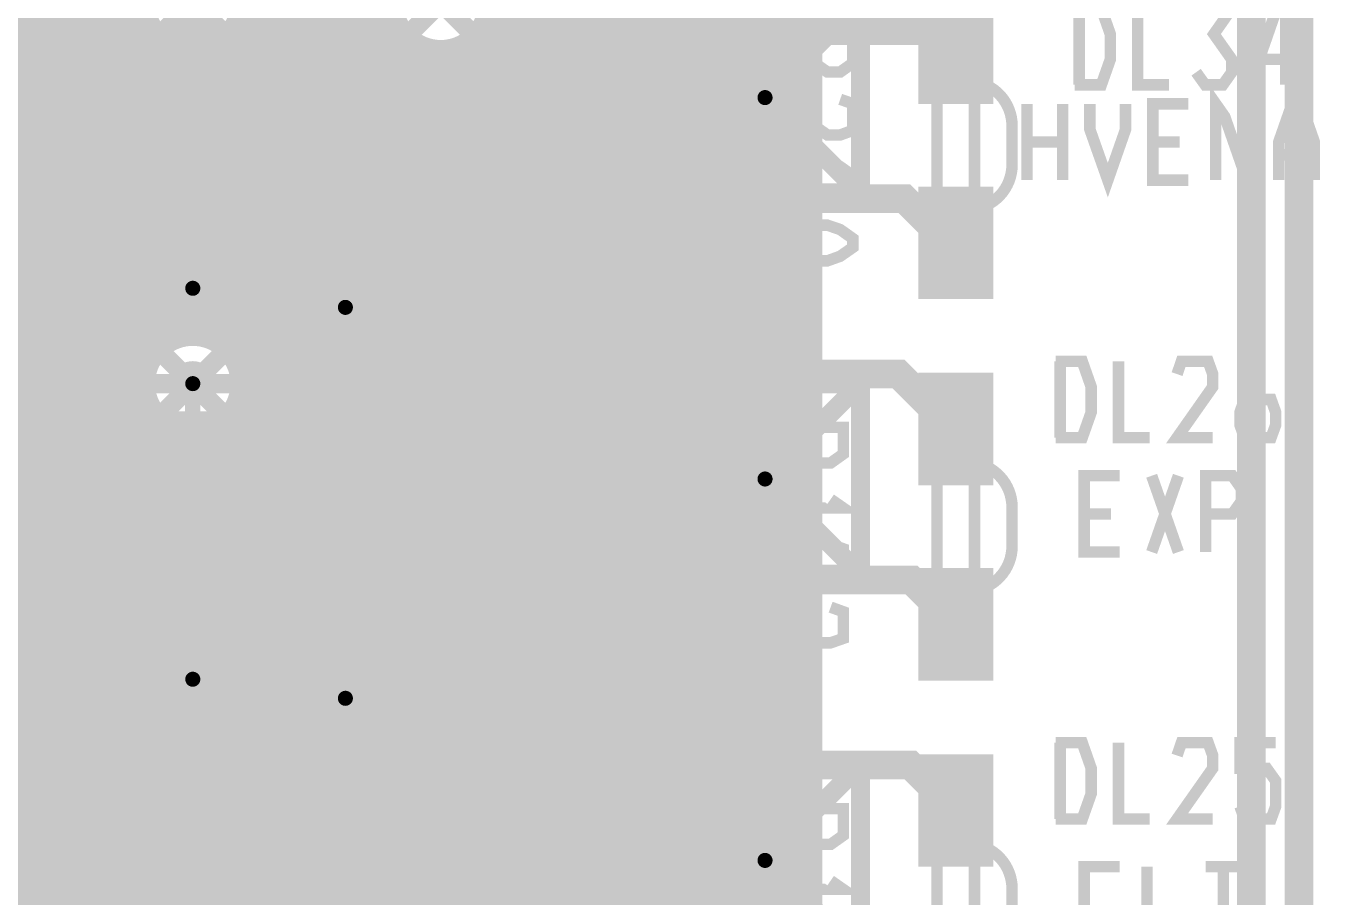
# Model space of a CAD drawing. Extents: x -11 to 221, y -93 to 178.
# Drawn here: x 165.42 to 182.65, y 57.93 to 69.54 of the extents above; entities that cross this region are included whole.
import ezdxf

# ---------------------------------------------------------------- set-up
doc = ezdxf.new("R2010")
doc.units = 0
doc.header["$MEASUREMENT"] = 0
doc.layers.get('0').update_dxf_attribs({"linetype": 'CONTINUOUS'})
for name, color, linetype in [('26-349-0_BOT', 7, 'CONTINUOUS'), ('26-349-0_DRD', 7, 'CONTINUOUS'), ('26-349-0_DRL', 2, 'CONTINUOUS'), ('26-349-0_IN1', 3, 'CONTINUOUS'), ('26-349-0_IN2', 5, 'CONTINUOUS'), ('26-349-0_SMT', 14, 'CONTINUOUS'), ('26-349-0_SPT', 9, 'CONTINUOUS'), ('26-349-0_SST', 12, 'CONTINUOUS'), ('26-349-0_TOP', 11, 'CONTINUOUS'), ('THRUHOLE_TAP', 15, 'CONTINUOUS')]:
    doc.layers.add(name, color=color, linetype=linetype)

# ---------------------------------------------------------------- blocks, each defined once
blk = doc.blocks.new('ROUND_78')
at = {"const_width": 0.29972}
blk.add_lwpolyline([(-0.14986, 0, 1), (0.14986, 0, 1)], format="xyb", close=True, dxfattribs=at)
blk = doc.blocks.new('ROUND_102')
at = {"const_width": 0.10033}
blk.add_lwpolyline([(-0.050164, 0, 1), (0.050164, 0, 1)], format="xyb", close=True, dxfattribs=at)
blk = doc.blocks.new('ROUND_82')
at = {"const_width": 0.29972}
blk.add_lwpolyline([(-0.14986, 0, 1), (0.14986, 0, 1)], format="xyb", close=True, dxfattribs=at)
blk = doc.blocks.new('RECTANGLE_3')
blk.add_solid([(0.4826, 0.4064), (0.4826, -0.4064), (-0.4826, 0.4064), (-0.4826, -0.4064)])
blk = doc.blocks.new('RECTANGLE_13')
blk.add_solid([(0.9017, 0.508), (0.9017, -0.508), (-0.9017, 0.508), (-0.9017, -0.508)])
blk = doc.blocks.new('RECTANGLE_22')
blk.add_solid([(0.50038, 0.7493), (0.50038, -0.7493), (-0.50038, 0.7493), (-0.50038, -0.7493)])
blk = doc.blocks.new('RECTANGLE_40')
blk.add_solid([(0.635, 0.508), (0.635, -0.508), (-0.635, 0.508), (-0.635, -0.508)])
blk = doc.blocks.new('ROUND_88')
at = {"const_width": 0.10033}
blk.add_lwpolyline([(-0.050164, 0, 1), (0.050164, 0, 1)], format="xyb", close=True, dxfattribs=at)

msp = doc.modelspace()

# ---------------------------------------------------------------- linework, layer by layer
at = {"layer": '26-349-0_BOT', "const_width": 0.2032}
for points in [[(170.942, 69.85), (169.164, 68.072), (160.909, 68.072)], [(167.64, 64.77), (166.497, 63.627), (159.512, 63.627)]]:
    msp.add_lwpolyline(points, dxfattribs=at)
at = {"layer": '26-349-0_DRD', "const_width": 0.254}
for points in [[(166.37, 71.12), (166.37, 68.58)], [(168.91, 71.12), (166.37, 68.58)], [(168.91, 68.58), (166.37, 71.12)], [(168.91, 68.58), (168.91, 71.12)], [(169.672, 71.12), (169.672, 68.58)], [(172.212, 71.12), (169.672, 68.58)], [(172.212, 68.58), (169.672, 71.12)], [(172.212, 68.58), (172.212, 71.12)], [(173.99, 69.85), (173.99, 67.31)], [(176.53, 69.85), (173.99, 67.31)], [(176.53, 67.31), (173.99, 69.85)], [(173.99, 69.85), (173.99, 67.31)], [(176.53, 69.85), (173.99, 67.31)], [(176.53, 67.31), (173.99, 69.85)], [(176.53, 67.31), (176.53, 69.85)], [(176.53, 67.31), (176.53, 69.85)], [(166.37, 68.58), (168.91, 68.58)], [(169.672, 68.58), (172.212, 68.58)], [(166.37, 67.31), (166.37, 64.77)], [(168.91, 67.31), (166.37, 67.31)], [(168.91, 67.31), (166.37, 64.77)], [(168.91, 64.77), (166.37, 67.31)], [(166.37, 67.31), (166.37, 64.77)], [(168.91, 67.31), (166.37, 67.31)], [(168.91, 67.31), (166.37, 64.77)], [(168.91, 64.77), (166.37, 67.31)], [(168.91, 64.77), (168.91, 67.31)], [(168.91, 64.77), (168.91, 67.31)], [(173.99, 67.31), (176.53, 67.31)], [(173.99, 67.31), (176.53, 67.31)], [(168.402, 67.056), (168.402, 64.516)], [(170.942, 67.056), (168.402, 67.056)], [(170.942, 67.056), (168.402, 64.516)], [(170.942, 64.516), (168.402, 67.056)], [(168.402, 67.056), (168.402, 64.516)], [(170.942, 67.056), (168.402, 67.056)], [(170.942, 67.056), (168.402, 64.516)], [(170.942, 64.516), (168.402, 67.056)], [(170.942, 64.516), (170.942, 67.056)], [(170.942, 64.516), (170.942, 67.056)], [(166.37, 66.802), (163.83, 66.802)], [(166.37, 66.802), (163.83, 64.262)], [(166.37, 64.262), (163.83, 66.802)], [(166.37, 66.802), (163.83, 66.802)], [(166.37, 66.802), (163.83, 64.262)], [(166.37, 64.262), (163.83, 66.802)], [(166.37, 64.262), (166.37, 66.802)], [(166.37, 64.262), (166.37, 66.802)], [(166.37, 66.04), (166.37, 63.5)], [(168.91, 66.04), (166.37, 66.04)], [(168.91, 66.04), (166.37, 63.5)], [(168.91, 63.5), (166.37, 66.04)], [(168.91, 63.5), (168.91, 66.04)], [(166.37, 64.77), (168.91, 64.77)], [(166.37, 64.77), (168.91, 64.77)], [(173.99, 64.77), (173.99, 62.23)], [(176.53, 64.77), (173.99, 64.77)], [(176.53, 64.77), (173.99, 62.23)], [(176.53, 62.23), (173.99, 64.77)], [(173.99, 64.77), (173.99, 62.23)], [(176.53, 64.77), (173.99, 64.77)], [(176.53, 64.77), (173.99, 62.23)], [(176.53, 62.23), (173.99, 64.77)], [(176.53, 62.23), (176.53, 64.77)], [(176.53, 62.23), (176.53, 64.77)], [(168.402, 64.516), (170.942, 64.516)], [(168.402, 64.516), (170.942, 64.516)], [(163.83, 64.262), (166.37, 64.262)], [(163.83, 64.262), (166.37, 64.262)], [(166.37, 63.5), (168.91, 63.5)], [(166.37, 62.103), (166.37, 59.563)], [(168.91, 62.103), (166.37, 62.103)], [(168.91, 62.103), (166.37, 59.563)], [(168.91, 59.563), (166.37, 62.103)], [(166.37, 62.103), (166.37, 59.563)], [(168.91, 62.103), (166.37, 62.103)], [(168.91, 62.103), (166.37, 59.563)], [(168.91, 59.563), (166.37, 62.103)], [(168.91, 59.563), (168.91, 62.103)], [(168.91, 59.563), (168.91, 62.103)], [(173.99, 62.23), (176.53, 62.23)], [(173.99, 62.23), (176.53, 62.23)], [(168.402, 61.849), (168.402, 59.309)], [(170.942, 61.849), (168.402, 61.849)], [(170.942, 61.849), (168.402, 59.309)], [(170.942, 59.309), (168.402, 61.849)], [(168.402, 61.849), (168.402, 59.309)], [(170.942, 61.849), (168.402, 61.849)], [(170.942, 61.849), (168.402, 59.309)], [(170.942, 59.309), (168.402, 61.849)], [(168.402, 61.849), (168.402, 59.309)], [(170.942, 61.849), (168.402, 61.849)], [(170.942, 61.849), (168.402, 59.309)], [(170.942, 59.309), (168.402, 61.849)], [(170.942, 59.309), (170.942, 61.849)], [(170.942, 59.309), (170.942, 61.849)], [(170.942, 59.309), (170.942, 61.849)], [(173.99, 59.69), (173.99, 57.15)], [(176.53, 59.69), (173.99, 59.69)], [(176.53, 59.69), (173.99, 57.15)], [(176.53, 57.15), (173.99, 59.69)], [(173.99, 59.69), (173.99, 57.15)], [(176.53, 59.69), (173.99, 59.69)], [(176.53, 59.69), (173.99, 57.15)], [(176.53, 57.15), (173.99, 59.69)], [(176.53, 57.15), (176.53, 59.69)], [(176.53, 57.15), (176.53, 59.69)], [(166.37, 59.563), (168.91, 59.563)], [(166.37, 59.563), (168.91, 59.563)], [(168.402, 59.309), (170.942, 59.309)], [(168.402, 59.309), (170.942, 59.309)], [(168.402, 59.309), (170.942, 59.309)]]:
    msp.add_lwpolyline(points, dxfattribs=at)
at = {"layer": '26-349-0_IN1'}
for points, const_width in [([(181.61, 136.144), (182.372, 135.382), (182.372, 44.958), (181.483, 44.069), (176.911, 44.069), (174.879, 42.037), (171.45, 42.037), (169.672, 43.815), (164.19068, 43.815), (163.73094, 44.27474)], 0.381), ([(141.605, 125.984), (141.859, 126.238), (153.543, 126.238), (162.306, 135.001), (174.625, 135.001), (175.133, 134.493), (175.133, 128.905), (176.53, 127.508), (180.975, 127.508), (181.737, 126.746), (181.737, 47.625), (180.848, 46.736)], 0.381), ([(172.6946, 112.649), (172.6946, 51.562)], 0.254), ([(172.9232, 112.649), (172.9232, 51.562)], 0.254), ([(173.1518, 112.649), (173.1518, 51.562)], 0.254), ([(173.3804, 112.649), (173.3804, 51.562)], 0.254), ([(173.609, 112.649), (173.609, 51.562)], 0.254), ([(173.8376, 112.649), (173.8376, 51.562)], 0.254), ([(174.0662, 112.649), (174.0662, 51.562)], 0.254), ([(174.2948, 112.649), (174.2948, 51.562)], 0.254), ([(174.5234, 112.649), (174.5234, 51.562)], 0.254), ([(174.752, 112.649), (174.752, 51.562)], 0.254), ([(174.9806, 112.649), (174.9806, 51.562)], 0.254), ([(175.2092, 112.649), (175.2092, 51.562)], 0.254), ([(175.4378, 112.649), (175.4378, 51.562)], 0.254), ([(175.6664, 112.649), (175.6664, 51.562)], 0.254), ([(175.895, 112.649), (175.895, 51.562)], 0.254), ([(172.466, 105.029), (172.466, 51.689)], 0.254), ([(168.5798, 103.89108), (168.5798, 51.562)], 0.254), ([(168.8084, 103.88854), (168.8084, 51.562)], 0.254), ([(165.989, 72.78116), (165.989, 64.008)], 0.254), ([(166.751, 72.78116), (166.751, 51.562)], 0.254), ([(166.0652, 72.74052), (166.0652, 51.562)], 0.254), ([(166.2938, 72.67702), (166.2938, 51.562)], 0.254), ([(166.5224, 72.68972), (166.5224, 51.562)], 0.254), ([(169.037, 70.62978), (169.037, 66.14922)], 0.254), ([(169.2656, 70.3834), (169.2656, 66.39306)], 0.254), ([(170.18, 70.46722), (170.18, 66.31178)], 0.254), ([(169.4942, 70.2818), (169.4942, 66.49466)], 0.254), ([(169.7228, 70.26402), (169.7228, 66.51498)], 0.254), ([(169.9514, 70.31736), (169.9514, 66.46164)], 0.254), ([(168.3512, 69.67728), (168.3512, 66.21018)], 0.254), ([(166.94404, 69.6214), (165.989, 69.6214)], 0.254), ([(166.9796, 69.53504), (166.9796, 66.35496)], 0.254), ([(170.24604, 69.6214), (168.33342, 69.6214)], 0.254), ([(175.895, 69.6214), (172.466, 69.6214)], 0.254), ([(167.0685, 69.3928), (165.989, 69.3928)], 0.254), ([(170.3705, 69.3928), (168.2115, 69.3928)], 0.254), ([(170.4086, 69.34962), (170.4086, 51.562)], 0.254), ([(171.577, 69.3928), (171.5135, 69.3928)], 0.254), ([(171.5516, 69.44614), (171.5516, 51.562)], 0.254), ([(171.577, 69.48678), (171.577, 51.562)], 0.254), ([(175.895, 69.3928), (172.466, 69.3928)], 0.254), ([(167.386, 69.1642), (165.989, 69.1642)], 0.254), ([(167.2082, 69.25818), (167.2082, 66.62928)], 0.254), ([(170.688, 69.1642), (167.894, 69.1642)], 0.254), ([(167.894, 69.1642), (167.894, 66.7258)], 0.254), ([(168.1226, 69.29882), (168.1226, 66.58864)], 0.254), ([(170.6372, 69.18452), (170.6372, 51.562)], 0.254), ([(171.577, 69.1642), (171.196, 69.1642)], 0.254), ([(171.323, 69.22516), (171.323, 51.562)], 0.254), ([(175.895, 69.1642), (172.466, 69.1642)], 0.254), ([(167.4368, 69.14642), (167.4368, 66.74104)], 0.254), ([(167.6654, 69.11848), (167.6654, 66.77152)], 0.254), ([(170.8658, 69.12102), (170.8658, 51.562)], 0.254), ([(171.0944, 69.13372), (171.0944, 51.562)], 0.254), ([(171.577, 68.9356), (165.989, 68.9356)], 0.254), ([(175.895, 68.9356), (172.466, 68.9356)], 0.254), ([(171.577, 68.707), (165.989, 68.707)], 0.254), ([(175.895, 68.707), (172.466, 68.707)], 0.254), ([(171.577, 68.4784), (165.989, 68.4784)], 0.254), ([(175.895, 68.4784), (172.466, 68.4784)], 0.254), ([(171.577, 68.2498), (165.989, 68.2498)], 0.254), ([(175.895, 68.2498), (172.466, 68.2498)], 0.254), ([(171.577, 68.0212), (165.989, 68.0212)], 0.254), ([(175.895, 68.0212), (172.466, 68.0212)], 0.254), ([(171.577, 67.7926), (165.989, 67.7926)], 0.254), ([(175.895, 67.7926), (172.466, 67.7926)], 0.254), ([(171.577, 67.564), (165.989, 67.564)], 0.254), ([(175.895, 67.564), (172.466, 67.564)], 0.254), ([(171.577, 67.3354), (165.989, 67.3354)], 0.254), ([(175.895, 67.3354), (172.466, 67.3354)], 0.254), ([(171.577, 67.1068), (165.989, 67.1068)], 0.254), ([(175.895, 67.1068), (172.466, 67.1068)], 0.254), ([(171.577, 66.8782), (165.989, 66.8782)], 0.254), ([(175.895, 66.8782), (172.466, 66.8782)], 0.254), ([(167.23614, 66.6496), (165.989, 66.6496)], 0.254), ([(171.577, 66.6496), (168.04386, 66.6496)], 0.254), ([(175.895, 66.6496), (172.466, 66.6496)], 0.254), ([(167.01516, 66.421), (165.989, 66.421)], 0.254), ([(169.30878, 66.421), (168.26484, 66.421)], 0.254), ([(171.577, 66.421), (170.03522, 66.421)], 0.254), ([(175.895, 66.421), (172.466, 66.421)], 0.254), ([(166.92372, 66.1924), (165.989, 66.1924)], 0.254), ([(169.0624, 66.1924), (168.35628, 66.1924)], 0.254), ([(171.577, 66.1924), (170.27906, 66.1924)], 0.254), ([(175.895, 66.1924), (172.466, 66.1924)], 0.254), ([(166.91102, 65.9638), (165.989, 65.9638)], 0.254), ([(168.9608, 65.9638), (168.36644, 65.9638)], 0.254), ([(171.577, 65.9638), (170.38066, 65.9638)], 0.254), ([(175.895, 65.9638), (172.466, 65.9638)], 0.254), ([(166.97452, 65.7352), (165.989, 65.7352)], 0.254), ([(166.9796, 65.72504), (166.9796, 65.08496)], 0.254), ([(168.94302, 65.7352), (168.30548, 65.7352)], 0.254), ([(168.3512, 65.86728), (168.3512, 64.94018)], 0.254), ([(171.577, 65.7352), (170.40098, 65.7352)], 0.254), ([(175.895, 65.7352), (172.466, 65.7352)], 0.254), ([(167.13962, 65.5066), (165.989, 65.5066)], 0.254), ([(167.2082, 65.44818), (167.2082, 65.35928)], 0.254), ([(168.1226, 65.48882), (168.1226, 65.31864)], 0.254), ([(168.99636, 65.5066), (168.14038, 65.5066)], 0.254), ([(169.037, 65.42278), (169.037, 60.94222)], 0.254), ([(171.577, 65.5066), (170.34764, 65.5066)], 0.254), ([(175.895, 65.5066), (172.466, 65.5066)], 0.254), ([(167.11422, 65.278), (165.989, 65.278)], 0.254), ([(169.14622, 65.278), (168.16578, 65.278)], 0.254), ([(170.18, 65.26022), (170.18, 61.10478)], 0.254), ([(171.577, 65.278), (170.19778, 65.278)], 0.254), ([(175.895, 65.278), (172.466, 65.278)], 0.254), ([(166.96436, 65.0494), (165.989, 65.0494)], 0.254), ([(171.577, 65.0494), (168.31564, 65.0494)], 0.254), ([(169.2656, 65.1764), (169.2656, 61.18606)], 0.254), ([(169.4942, 65.0748), (169.4942, 61.28766)], 0.254), ([(169.7228, 65.05702), (169.7228, 61.30798)], 0.254), ([(169.9514, 65.11036), (169.9514, 61.25464)], 0.254), ([(175.895, 65.0494), (172.466, 65.0494)], 0.254), ([(166.91102, 64.8208), (165.989, 64.8208)], 0.254), ([(171.577, 64.8208), (168.36898, 64.8208)], 0.254), ([(175.895, 64.8208), (172.466, 64.8208)], 0.254), ([(166.9288, 64.5922), (165.989, 64.5922)], 0.254), ([(171.577, 64.5922), (168.34866, 64.5922)], 0.254), ([(168.3512, 64.59728), (168.3512, 61.00318)], 0.254), ([(175.895, 64.5922), (172.466, 64.5922)], 0.254), ([(167.0304, 64.3636), (165.989, 64.3636)], 0.254), ([(166.9796, 64.45504), (166.9796, 61.14796)], 0.254), ([(171.577, 64.3636), (168.24706, 64.3636)], 0.254), ([(175.895, 64.3636), (172.466, 64.3636)], 0.254), ([(167.2082, 64.17818), (167.2082, 61.42228)], 0.254), ([(168.1226, 64.21882), (168.1226, 61.38164)], 0.254), ([(165.989, 64.008), (160.13684, 64.008)], 0.254), ([(165.3794, 64.008), (165.3794, 51.562)], 0.254), ([(165.608, 64.008), (165.608, 51.562)], 0.254), ([(165.8366, 64.008), (165.8366, 51.562)], 0.254), ([(167.27678, 64.135), (165.989, 64.135)], 0.254), ([(167.4368, 64.06642), (167.4368, 61.53404)], 0.254), ([(167.6654, 64.03848), (167.6654, 61.56452)], 0.254), ([(167.894, 64.0842), (167.894, 61.5188)], 0.254), ([(171.577, 64.135), (168.00322, 64.135)], 0.254), ([(175.895, 64.135), (172.466, 64.135)], 0.254), ([(171.577, 63.9064), (160.18764, 63.9064)], 0.254), ([(175.895, 63.9064), (172.466, 63.9064)], 0.254), ([(171.577, 63.6778), (160.24098, 63.6778)], 0.254), ([(175.895, 63.6778), (172.466, 63.6778)], 0.254), ([(171.577, 63.4492), (160.22066, 63.4492)], 0.254), ([(175.895, 63.4492), (172.466, 63.4492)], 0.254), ([(171.577, 63.2206), (160.11906, 63.2206)], 0.254), ([(175.895, 63.2206), (172.466, 63.2206)], 0.254), ([(171.577, 62.992), (159.87522, 62.992)], 0.254), ([(175.895, 62.992), (172.466, 62.992)], 0.254), ([(171.577, 62.7634), (140.39088, 62.7634)], 0.254), ([(175.895, 62.7634), (172.466, 62.7634)], 0.254), ([(171.577, 62.5348), (140.45946, 62.5348)], 0.254), ([(175.895, 62.5348), (172.466, 62.5348)], 0.254), ([(171.577, 62.3062), (140.48994, 62.3062)], 0.254), ([(175.895, 62.3062), (172.466, 62.3062)], 0.254), ([(171.577, 62.0776), (140.48486, 62.0776)], 0.254), ([(175.895, 62.0776), (172.466, 62.0776)], 0.254), ([(171.577, 61.849), (140.44168, 61.849)], 0.254), ([(175.895, 61.849), (172.466, 61.849)], 0.254), ([(171.577, 61.6204), (140.35786, 61.6204)], 0.254), ([(175.895, 61.6204), (172.466, 61.6204)], 0.254), ([(167.16756, 61.3918), (140.2207, 61.3918)], 0.254), ([(171.577, 61.3918), (168.11244, 61.3918)], 0.254), ([(175.895, 61.3918), (172.466, 61.3918)], 0.254), ([(166.98722, 61.1632), (140.01496, 61.1632)], 0.254), ([(169.23258, 61.1632), (168.29278, 61.1632)], 0.254), ([(171.577, 61.1632), (170.11142, 61.1632)], 0.254), ([(175.895, 61.1632), (172.466, 61.1632)], 0.254), ([(166.9161, 60.9346), (139.954, 60.9346)], 0.254), ([(169.03192, 60.9346), (168.3639, 60.9346)], 0.254), ([(171.577, 60.9346), (170.31208, 60.9346)], 0.254), ([(175.895, 60.9346), (172.466, 60.9346)], 0.254), ([(166.91864, 60.706), (140.07084, 60.706)], 0.254), ([(168.3512, 60.66028), (168.3512, 55.92318)], 0.254), ([(168.95064, 60.706), (168.35882, 60.706)], 0.254), ([(171.577, 60.706), (170.39082, 60.706)], 0.254), ([(175.895, 60.706), (172.466, 60.706)], 0.254), ([(166.99992, 60.4774), (140.25626, 60.4774)], 0.254), ([(166.9796, 60.51804), (166.9796, 56.06796)], 0.254), ([(168.9481, 60.4774), (168.28008, 60.4774)], 0.254), ([(171.577, 60.4774), (170.3959, 60.4774)], 0.254), ([(175.895, 60.4774), (172.466, 60.4774)], 0.254), ([(167.20058, 60.2488), (140.37818, 60.2488)], 0.254), ([(167.2082, 60.24118), (167.2082, 56.34228)], 0.254), ([(169.01922, 60.2488), (168.07942, 60.2488)], 0.254), ([(168.1226, 60.28182), (168.1226, 56.30164)], 0.254), ([(169.037, 60.21578), (169.037, 56.11622)], 0.254), ([(171.577, 60.2488), (170.32478, 60.2488)], 0.254), ([(175.895, 60.2488), (172.466, 60.2488)], 0.254), ([(169.19956, 60.0202), (161.58718, 60.0202)], 0.254), ([(167.4368, 60.12942), (167.4368, 56.45404)], 0.254), ([(167.6654, 60.10148), (167.6654, 56.48452)], 0.254), ([(167.894, 60.1472), (167.894, 56.4388)], 0.254), ([(171.577, 60.0202), (170.14444, 60.0202)], 0.254), ([(170.18, 60.05322), (170.18, 56.27878)], 0.254), ([(175.895, 60.0202), (172.466, 60.0202)], 0.254), ([(169.2656, 59.9694), (169.2656, 56.36006)], 0.254), ([(169.4942, 59.8678), (169.4942, 56.46166)], 0.254), ([(169.7228, 59.85002), (169.7228, 56.48198)], 0.254), ([(169.9514, 59.90336), (169.9514, 56.42864)], 0.254), ([(171.577, 59.7916), (161.96564, 59.7916)], 0.254), ([(175.895, 59.7916), (172.466, 59.7916)], 0.254), ([(171.577, 59.563), (162.1028, 59.563)], 0.254), ([(175.895, 59.563), (172.466, 59.563)], 0.254), ([(171.577, 59.3344), (162.14852, 59.3344)], 0.254), ([(175.895, 59.3344), (172.466, 59.3344)], 0.254), ([(171.577, 59.1058), (162.11804, 59.1058)], 0.254), ([(175.895, 59.1058), (172.466, 59.1058)], 0.254), ([(171.577, 58.8772), (162.00628, 58.8772)], 0.254), ([(175.895, 58.8772), (172.466, 58.8772)], 0.254), ([(171.577, 58.6486), (161.73196, 58.6486)], 0.254), ([(175.895, 58.6486), (172.466, 58.6486)], 0.254), ([(171.577, 58.42), (148.17598, 58.42)], 0.254), ([(175.895, 58.42), (172.466, 58.42)], 0.254), ([(171.577, 58.1914), (148.44268, 58.1914)], 0.254), ([(175.895, 58.1914), (172.466, 58.1914)], 0.254), ([(171.577, 57.9628), (148.61794, 57.9628)], 0.254), ([(175.895, 57.9628), (172.466, 57.9628)], 0.254)]:
    msp.add_lwpolyline(points, dxfattribs=dict(at, const_width=const_width))
at = {"layer": '26-349-0_IN1', "const_width": 0.254}
for points in [[(166.90848, 69.85, 0.4142136), (167.64, 69.11848)], [(167.64, 69.11848, 0.4142136), (168.37152, 69.85)], [(170.21048, 69.85, 0.4142136), (170.942, 69.11848)], [(170.942, 69.11848, 0.2690269), (171.577, 69.48678)], [(167.64, 66.77152, 0.4142136), (166.90848, 66.04)], [(167.64, 66.77152, 0.4142136), (166.90848, 66.04)], [(168.37152, 66.04, 0.4142136), (167.64, 66.77152)], [(168.37152, 66.04, 0.4142136), (167.64, 66.77152)], [(169.672, 66.51752, 0.4142136), (168.94048, 65.786)], [(170.40352, 65.786, 0.4142136), (169.672, 66.51752)], [(166.90848, 66.04, 0.2690269), (167.27678, 65.405)], [(166.90848, 66.04, 0.2690269), (167.27678, 65.405)], [(168.00322, 65.405, 0.2690272), (168.37154, 66.04)], [(168.00322, 65.405, 0.2690272), (168.37154, 66.04)], [(168.94048, 65.786, 0.4142136), (169.672, 65.05448)], [(169.672, 65.05448, 0.4142136), (170.40352, 65.786)], [(167.27678, 65.405, 0.2690272), (166.90846, 64.77)], [(168.37152, 64.77, 0.2690269), (168.00322, 65.405)], [(166.90848, 64.77, 0.4142136), (167.64, 64.03848)], [(167.64, 64.03848, 0.4142136), (168.37152, 64.77)], [(167.64, 61.56452, 0.4142136), (166.90848, 60.833)], [(167.64, 61.56452, 0.4142136), (166.90848, 60.833)], [(168.37152, 60.833, 0.4142136), (167.64, 61.56452)], [(168.37152, 60.833, 0.4142136), (167.64, 61.56452)], [(169.672, 61.31052, 0.4142136), (168.94048, 60.579)], [(169.672, 61.31052, 0.4142136), (168.94048, 60.579)], [(170.40352, 60.579, 0.4142136), (169.672, 61.31052)], [(170.40352, 60.579, 0.4142136), (169.672, 61.31052)], [(166.90848, 60.833, 0.4142136), (167.64, 60.10148)], [(166.90848, 60.833, 0.4142136), (167.64, 60.10148)], [(167.64, 60.10148, 0.4142136), (168.37152, 60.833)], [(167.64, 60.10148, 0.4142136), (168.37152, 60.833)], [(168.94048, 60.579, 0.4142136), (169.672, 59.84748)], [(168.94048, 60.579, 0.4142136), (169.672, 59.84748)], [(169.672, 59.84748, 0.4142136), (170.40352, 60.579)], [(169.672, 59.84748, 0.4142136), (170.40352, 60.579)]]:
    msp.add_lwpolyline(points, format="xyb", dxfattribs=at)
at = {"layer": '26-349-0_IN2'}
for points, const_width in [([(181.6354, 46.2026), (181.6354, 46.6344), (182.372, 47.371), (182.372, 122.301), (181.102, 123.571), (176.403, 123.571), (173.228, 120.396), (171.196, 120.396), (170.02506, 121.56694), (170.02506, 121.99874)], 0.381), ([(168.4782, 112.141), (168.4782, 50.165)], 0.254), ([(168.7068, 112.141), (168.7068, 50.165)], 0.254), ([(168.9354, 112.141), (168.9354, 50.165)], 0.254), ([(169.164, 112.141), (169.164, 50.165)], 0.254), ([(169.3926, 112.141), (169.3926, 50.165)], 0.254), ([(169.6212, 112.141), (169.6212, 50.165)], 0.254), ([(169.8498, 112.141), (169.8498, 50.165)], 0.254), ([(170.0784, 112.141), (170.0784, 50.165)], 0.254), ([(170.307, 112.141), (170.307, 50.165)], 0.254), ([(171.6786, 112.141), (171.6786, 50.165)], 0.254), ([(171.9072, 112.141), (171.9072, 50.165)], 0.254), ([(172.1358, 112.141), (172.1358, 50.165)], 0.254), ([(173.736, 112.141), (173.736, 50.165)], 0.254), ([(173.9646, 112.141), (173.9646, 50.165)], 0.254), ([(174.117, 112.141), (174.117, 50.165)], 0.254), ([(172.3644, 111.47298), (172.3644, 50.165)], 0.254), ([(173.5074, 111.29772), (173.5074, 50.165)], 0.254), ([(172.593, 111.13008), (172.593, 50.165)], 0.254), ([(173.2788, 111.08182), (173.2788, 50.165)], 0.254), ([(172.8216, 111.02086), (172.8216, 50.165)], 0.254), ([(173.0502, 111.00816), (173.0502, 50.165)], 0.254), ([(166.878, 73.03262), (166.878, 50.165)], 0.254), ([(165.9636, 72.9234), (165.9636, 52.959)], 0.254), ([(166.1922, 72.80148), (166.1922, 50.165)], 0.254), ([(166.4208, 72.77862), (166.4208, 50.165)], 0.254), ([(166.6494, 72.84212), (166.6494, 50.165)], 0.254), ([(165.735, 71.63562), (165.735, 52.959)], 0.254), ([(165.5064, 71.44512), (165.5064, 52.959)], 0.254), ([(168.2496, 69.68998), (168.2496, 64.92748)], 0.254), ([(167.06342, 69.596), (76.77658, 69.596)], 0.254), ([(167.1066, 69.51472), (167.1066, 65.10528)], 0.254), ([(170.36542, 69.596), (168.21658, 69.596)], 0.254), ([(174.117, 69.596), (171.51858, 69.596)], 0.254), ([(167.2336, 69.3674), (81.61528, 69.3674)], 0.254), ([(168.021, 69.34708), (168.021, 65.27038)], 0.254), ([(170.5356, 69.3674), (168.04386, 69.3674)], 0.254), ([(170.5356, 69.3674), (170.5356, 50.165)], 0.254), ([(174.117, 69.3674), (171.34586, 69.3674)], 0.254), ([(171.45, 69.47662), (171.45, 50.165)], 0.254), ([(167.3352, 69.29882), (167.3352, 65.32118)], 0.254), ([(167.5638, 69.22516), (167.5638, 65.39484)], 0.254), ([(167.7924, 69.23786), (167.7924, 65.3796)], 0.254), ([(170.7642, 69.24548), (170.7642, 50.165)], 0.254), ([(170.9928, 69.22262), (170.9928, 50.165)], 0.254), ([(171.2214, 69.28612), (171.2214, 50.165)], 0.254), ([(174.117, 69.1388), (81.83118, 69.1388)], 0.254), ([(174.117, 68.9102), (81.90484, 68.9102)], 0.254), ([(174.117, 68.6816), (161.06648, 68.6816)], 0.254), ([(174.117, 68.453), (161.40938, 68.453)], 0.254), ([(174.117, 68.2244), (161.5186, 68.2244)], 0.254), ([(174.117, 67.9958), (161.53384, 67.9958)], 0.254), ([(174.117, 67.7672), (161.46018, 67.7672)], 0.254), ([(174.117, 67.5386), (161.24428, 67.5386)], 0.254), ([(174.117, 67.31), (158.61538, 67.31)], 0.254), ([(174.117, 67.0814), (158.7246, 67.0814)], 0.254), ([(174.117, 66.8528), (158.73984, 66.8528)], 0.254), ([(174.117, 66.6242), (158.66618, 66.6242)], 0.254), ([(174.117, 66.3956), (158.45028, 66.3956)], 0.254), ([(174.117, 66.167), (152.01392, 66.167)], 0.254), ([(174.117, 65.9384), (151.97074, 65.9384)], 0.254), ([(174.117, 65.7098), (151.8158, 65.7098)], 0.254), ([(174.117, 65.4812), (140.18514, 65.4812)], 0.254), ([(167.2336, 65.2526), (140.29944, 65.2526)], 0.254), ([(174.117, 65.2526), (168.04386, 65.2526)], 0.254), ([(167.06342, 65.024), (140.36802, 65.024)], 0.254), ([(174.117, 65.024), (168.21658, 65.024)], 0.254), ([(167.01008, 64.7954), (140.39088, 64.7954)], 0.254), ([(174.117, 64.7954), (168.26992, 64.7954)], 0.254), ([(167.0431, 64.5668), (140.37564, 64.5668)], 0.254), ([(174.117, 64.5668), (168.2369, 64.5668)], 0.254), ([(168.2496, 64.60998), (168.2496, 50.165)], 0.254), ([(167.18026, 64.3382), (140.31976, 64.3382)], 0.254), ([(167.1066, 64.43472), (167.1066, 50.165)], 0.254), ([(174.117, 64.3382), (168.0972, 64.3382)], 0.254), ([(167.3352, 64.21882), (167.3352, 50.165)], 0.254), ([(167.7924, 64.15786), (167.7924, 50.165)], 0.254), ([(168.021, 64.26708), (168.021, 50.165)], 0.254), ([(174.117, 64.1096), (159.91586, 64.1096)], 0.254), ([(167.5638, 64.14516), (167.5638, 50.165)], 0.254), ([(174.117, 63.881), (160.08858, 63.881)], 0.254), ([(174.117, 63.6524), (160.14192, 63.6524)], 0.254), ([(174.117, 63.4238), (160.1089, 63.4238)], 0.254), ([(174.117, 63.1952), (159.9692, 63.1952)], 0.254), ([(174.117, 62.9666), (140.1699, 62.9666)], 0.254), ([(174.117, 62.738), (140.28928, 62.738)], 0.254), ([(174.117, 62.5094), (140.3604, 62.5094)], 0.254), ([(174.117, 62.2808), (140.39088, 62.2808)], 0.254), ([(174.117, 62.0522), (140.37818, 62.0522)], 0.254), ([(174.117, 61.8236), (140.32738, 61.8236)], 0.254), ([(174.117, 61.595), (140.23086, 61.595)], 0.254), ([(174.117, 61.3664), (140.07338, 61.3664)], 0.254), ([(174.117, 61.1378), (139.81938, 61.1378)], 0.254), ([(174.117, 60.9092), (139.59332, 60.9092)], 0.254), ([(174.117, 60.6806), (139.94892, 60.6806)], 0.254), ([(174.117, 60.452), (140.15212, 60.452)], 0.254), ([(174.117, 60.2234), (140.27912, 60.2234)], 0.254), ([(174.117, 59.9948), (140.35532, 59.9948)], 0.254), ([(174.117, 59.7662), (140.38834, 59.7662)], 0.254), ([(174.117, 59.5376), (140.38326, 59.5376)], 0.254), ([(174.117, 59.309), (140.335, 59.309)], 0.254), ([(174.117, 59.0804), (140.24356, 59.0804)], 0.254), ([(174.117, 58.8518), (140.0937, 58.8518)], 0.254), ([(174.117, 58.6232), (139.85494, 58.6232)], 0.254), ([(174.117, 58.3946), (148.02358, 58.3946)], 0.254), ([(174.117, 58.166), (148.32584, 58.166)], 0.254), ([(174.117, 57.9374), (148.5138, 57.9374)], 0.254)]:
    msp.add_lwpolyline(points, dxfattribs=dict(at, const_width=const_width))
at = {"layer": '26-349-0_IN2', "const_width": 0.254}
for points in [[(167.01008, 69.85, 0.4142136), (167.64, 69.22008)], [(167.64, 69.22008, 0.4142136), (168.26992, 69.85)], [(170.31208, 69.85, 0.4142136), (170.942, 69.22008)], [(170.942, 69.22008, 0.4142136), (171.57192, 69.85)], [(167.64, 65.39992, 0.4142136), (167.01008, 64.77)], [(168.26992, 64.77, 0.4142136), (167.64, 65.39992)], [(167.01008, 64.77, 0.4142136), (167.64, 64.14008)], [(167.64, 64.14008, 0.4142136), (168.26992, 64.77)]]:
    msp.add_lwpolyline(points, format="xyb", dxfattribs=at)
at = {"layer": '26-349-0_SST'}
for points, const_width in [([(163.703, 71.247), (166.497, 71.247), (166.497, 65.913), (163.703, 65.913), (163.703, 71.247)], 0.1524), ([(168.529, 69.977), (168.529, 65.913), (173.101, 65.913), (173.101, 67.691), (172.847, 67.945), (173.101, 68.199), (173.101, 69.977), (168.529, 69.977)], 0.1524), ([(179.38242, 68.75018), (179.73802, 68.75018), (179.8574, 69.088), (179.8574, 69.42582), (179.73802, 69.76618), (179.38242, 69.76618)], 0.1524), ([(179.44338, 68.75018), (179.44338, 69.76618)], 0.1524), ([(180.63718, 68.75018), (180.22062, 68.75018), (180.22062, 69.76618)], 0.1524), ([(181.0004, 68.91782), (181.11978, 68.75018), (181.356, 68.75018), (181.47538, 68.91782), (181.47538, 69.088), (181.23662, 69.42582), (181.47538, 69.76618), (181.0004, 69.76618)], 0.1524), ([(182.31358, 69.088), (181.8386, 69.088), (182.07482, 69.76618), (182.1942, 69.76618), (182.1942, 68.75018)], 0.1524), ([(166.8145, 69.4055), (166.8145, 66.4845), (168.4528, 66.4845), (168.4528, 69.4055), (166.8145, 69.4055)], 0.1524), ([(173.1645, 69.4055), (173.1645, 66.4845), (174.8028, 66.4845), (174.8028, 69.4055), (173.1645, 69.4055)], 0.1524), ([(175.9204, 69.39534), (175.9204, 69.03974), (176.09058, 68.92036), (176.26076, 68.92036), (176.4284, 69.03974), (176.4284, 69.39534), (175.4124, 69.39534)], 0.1524), ([(175.9204, 69.09816), (175.4124, 68.92036)], 0.1524), ([(178.04892, 68.7959), (178.04892, 68.99402), (177.54854, 68.99402), (177.54854, 68.6943), (177.57902, 68.6943), (177.57902, 68.96354)], 0.1524), ([(177.57902, 68.96354), (178.02098, 68.96354), (178.02098, 68.7959), (178.04892, 68.7959), (178.04892, 67.0941), (178.02098, 67.0941), (178.02098, 66.92392), (177.57902, 66.92392), (177.57902, 67.1957), (177.54854, 67.1957), (177.54854, 66.89598), (178.04892, 66.89598), (178.04892, 67.0941)], 0.1524), ([(177.54854, 68.6943), (177.54854, 68.5927), (177.54854, 67.945), (177.54854, 67.1957)], 0.1524), ([(175.4124, 68.08216), (175.4124, 68.55714), (176.09058, 68.08216), (176.26076, 68.08216), (176.4284, 68.14312), (176.4284, 68.49872), (176.26076, 68.55714)], 0.1524), ([(181.737, 68.49618), (181.737, 67.48018), (181.61762, 67.64782), (181.3814, 68.326), (181.26202, 68.49618), (181.26202, 67.48018)], 0.1524), ([(178.74742, 67.48018), (178.74742, 68.49618)], 0.1524), ([(179.2224, 67.48018), (179.2224, 68.49618)], 0.1524), ([(180.0606, 68.49618), (180.0606, 68.15582), (179.82438, 67.48018), (179.58562, 68.15582), (179.58562, 68.49618)], 0.1524), ([(180.8988, 67.48018), (180.42382, 67.48018), (180.42382, 68.49618), (180.8988, 68.49618)], 0.1524), ([(182.5752, 67.48018), (182.5752, 67.98818), (182.3974, 68.49618), (182.27802, 68.49618), (182.10022, 67.98818), (182.10022, 67.48018)], 0.1524), ([(178.5493, 67.68592), (178.5493, 68.20408)], 0.1524), ([(179.2224, 67.98818), (178.74742, 67.98818)], 0.1524), ([(180.77942, 67.98818), (180.42382, 67.98818)], 0.1524), ([(175.4124, 67.54114), (175.58258, 67.66052), (175.75276, 67.71894), (176.09058, 67.71894), (176.26076, 67.66052), (176.4284, 67.54114), (176.4284, 67.42176), (176.26076, 67.30492), (176.09058, 67.24396), (175.75276, 67.24396), (175.58258, 67.30492), (175.4124, 67.42176), (175.4124, 67.54114)], 0.1524), ([(182.5752, 67.818), (182.10022, 67.818)], 0.1524), ([(175.4124, 66.70294), (175.58258, 66.82232), (175.75276, 66.88074), (176.09058, 66.88074), (176.26076, 66.82232), (176.4284, 66.70294), (176.4284, 66.58356), (176.26076, 66.46672), (176.09058, 66.40576), (175.75276, 66.40576), (175.58258, 66.46672), (175.4124, 66.58356), (175.4124, 66.70294)], 0.1524), ([(167.259, 66.294), (167.259, 65.278), (166.878, 64.897)], 0.20066), ([(173.39564, 64.88684), (173.45406, 64.7192), (173.69028, 64.7192), (173.75124, 64.88684), (173.86808, 65.05702), (173.86808, 65.56502), (173.80966, 65.7352), (173.45406, 65.7352), (173.39564, 65.56502), (173.39564, 64.88684)], 0.1524), ([(174.70628, 64.7192), (174.23384, 64.7192), (174.70628, 65.39484), (174.70628, 65.56502), (174.64786, 65.7352), (174.29226, 65.7352), (174.23384, 65.56502)], 0.1524), ([(175.48606, 65.2272), (175.54448, 65.39484), (175.54448, 65.56502), (175.48606, 65.7352), (175.13046, 65.7352), (175.07204, 65.56502), (175.07204, 65.39484), (175.13046, 65.2272), (175.48606, 65.2272), (175.54448, 65.05702), (175.54448, 64.88684), (175.48606, 64.7192), (175.13046, 64.7192), (175.07204, 64.88684), (175.07204, 65.05702), (175.13046, 65.2272)], 0.1524), ([(166.1414, 65.45834), (166.1414, 65.10274), (166.31158, 64.98336), (166.48176, 64.98336), (166.6494, 65.10274), (166.6494, 65.45834), (165.6334, 65.45834)], 0.1524), ([(166.1414, 65.16116), (165.6334, 64.98336)], 0.1524), ([(168.529, 64.897), (168.529, 60.833), (173.101, 60.833), (173.101, 62.611), (172.847, 62.865), (173.101, 63.119), (173.101, 64.897), (168.529, 64.897)], 0.1524), ([(173.63186, 65.05702), (173.86808, 64.7192)], 0.1524), ([(179.12842, 64.05118), (179.48402, 64.05118), (179.6034, 64.389), (179.6034, 64.72682), (179.48402, 65.06718), (179.12842, 65.06718)], 0.1524), ([(179.18938, 64.05118), (179.18938, 65.06718)], 0.1524), ([(180.38318, 64.05118), (179.96662, 64.05118), (179.96662, 65.06718)], 0.1524), ([(181.22138, 64.05118), (180.7464, 64.05118), (181.22138, 64.72682), (181.22138, 64.897), (181.16042, 65.06718), (180.80482, 65.06718), (180.7464, 64.897)], 0.1524), ([(181.64302, 64.55918), (181.99862, 64.55918), (182.05958, 64.389), (182.05958, 64.21882), (181.99862, 64.05118), (181.64302, 64.05118), (181.5846, 64.21882), (181.5846, 64.389), (181.82082, 65.06718)], 0.1524), ([(165.6334, 64.14516), (165.6334, 64.62014), (166.31158, 64.14516), (166.48176, 64.14516), (166.6494, 64.20612), (166.6494, 64.56172), (166.48176, 64.62014)], 0.1524), ([(166.8145, 64.3255), (166.8145, 61.4045), (168.4528, 61.4045), (168.4528, 64.3255), (166.8145, 64.3255)], 0.1524), ([(173.1645, 64.3255), (173.1645, 61.4045), (174.8028, 61.4045), (174.8028, 64.3255), (173.1645, 64.3255)], 0.1524), ([(175.7934, 64.18834), (175.7934, 63.83274), (175.96358, 63.71336), (176.13376, 63.71336), (176.3014, 63.83274), (176.3014, 64.18834), (175.2854, 64.18834)], 0.1524), ([(175.7934, 63.89116), (175.2854, 63.71336)], 0.1524), ([(178.04892, 63.7159), (178.04892, 63.91402), (177.54854, 63.91402), (177.54854, 63.6143), (177.57902, 63.6143), (177.57902, 63.88354)], 0.1524), ([(177.57902, 63.88354), (178.02098, 63.88354), (178.02098, 63.7159), (178.04892, 63.7159), (178.04892, 62.0141), (178.02098, 62.0141), (178.02098, 61.84392), (177.57902, 61.84392), (177.57902, 62.1157), (177.54854, 62.1157), (177.54854, 61.81598), (178.04892, 61.81598), (178.04892, 62.0141)], 0.1524), ([(165.6334, 63.60414), (165.80358, 63.72352), (165.97376, 63.78194), (166.31158, 63.78194), (166.48176, 63.72352), (166.6494, 63.60414), (166.6494, 63.48476), (166.48176, 63.36792), (166.31158, 63.30696), (165.97376, 63.30696), (165.80358, 63.36792), (165.6334, 63.48476), (165.6334, 63.60414)], 0.1524), ([(177.54854, 63.6143), (177.54854, 63.5127), (177.54854, 62.865), (177.54854, 62.1157)], 0.1524), ([(179.9844, 62.52718), (179.50942, 62.52718), (179.50942, 63.54318), (179.9844, 63.54318)], 0.1524), ([(180.76418, 62.52718), (180.40858, 63.54318)], 0.1524), ([(180.76418, 63.54318), (180.40858, 62.52718)], 0.1524), ([(181.1274, 63.03518), (181.483, 63.03518), (181.60238, 63.20282), (181.60238, 63.373), (181.483, 63.54318), (181.1274, 63.54318), (181.1274, 62.52718)], 0.1524), ([(175.2854, 62.99454), (175.2854, 63.23076)], 0.1524), ([(175.2854, 63.11392), (176.3014, 63.11392), (176.13376, 63.23076)], 0.1524), ([(178.5493, 62.60592), (178.5493, 63.12408)], 0.1524), ([(179.86502, 63.03518), (179.50942, 63.03518)], 0.1524), ([(165.6334, 62.58814), (165.6334, 62.82436)], 0.1524), ([(165.6334, 62.70752), (166.6494, 62.70752), (166.48176, 62.82436)], 0.1524), ([(175.7934, 62.21476), (175.96358, 62.15634), (176.13376, 62.15634), (176.3014, 62.21476), (176.3014, 62.57036), (176.13376, 62.63132), (175.96358, 62.63132), (175.7934, 62.57036), (175.7934, 62.21476), (175.62576, 62.15634), (175.45558, 62.15634), (175.2854, 62.21476), (175.2854, 62.57036), (175.45558, 62.63132), (175.62576, 62.63132), (175.7934, 62.57036)], 0.1524), ([(175.2854, 61.31814), (175.2854, 61.79312), (175.96358, 61.31814), (176.13376, 61.31814), (176.3014, 61.37656), (176.3014, 61.73216), (176.13376, 61.79312)], 0.1524), ([(166.4716, 59.71794), (166.4716, 60.73394), (166.35476, 60.56376)], 0.1524), ([(165.39718, 60.22594), (165.75278, 60.22594), (165.87216, 60.39612), (165.87216, 60.56376), (165.75278, 60.73394), (165.39718, 60.73394), (165.39718, 59.71794)], 0.1524), ([(167.37076, 60.22594), (167.42918, 60.39612), (167.42918, 60.56376), (167.37076, 60.73394), (167.01516, 60.73394), (166.9542, 60.56376), (166.9542, 60.39612), (167.01516, 60.22594), (167.37076, 60.22594), (167.42918, 60.05576), (167.42918, 59.88812), (167.37076, 59.71794), (167.01516, 59.71794), (166.9542, 59.88812), (166.9542, 60.05576), (167.01516, 60.22594)], 0.1524), ([(167.7924, 59.88812), (167.91178, 59.71794), (168.148, 59.71794), (168.26738, 59.88812), (168.26738, 60.05576), (168.03116, 60.39612), (168.26738, 60.73394), (167.7924, 60.73394)], 0.1524), ([(173.39564, 59.67984), (173.45406, 59.5122), (173.69028, 59.5122), (173.75124, 59.67984), (173.86808, 59.85002), (173.86808, 60.35802), (173.80966, 60.5282), (173.45406, 60.5282), (173.39564, 60.35802), (173.39564, 59.67984)], 0.1524), ([(174.70628, 59.5122), (174.23384, 59.5122), (174.70628, 60.18784), (174.70628, 60.35802), (174.64786, 60.5282), (174.29226, 60.5282), (174.23384, 60.35802)], 0.1524), ([(175.13046, 60.0202), (175.48606, 60.0202), (175.54448, 59.85002), (175.54448, 59.67984), (175.48606, 59.5122), (175.13046, 59.5122), (175.07204, 59.67984), (175.07204, 59.85002), (175.30826, 60.5282)], 0.1524), ([(165.69436, 60.22594), (165.87216, 59.71794)], 0.1524), ([(179.12842, 58.97118), (179.48402, 58.97118), (179.6034, 59.309), (179.6034, 59.64682), (179.48402, 59.98718), (179.12842, 59.98718)], 0.1524), ([(179.18938, 58.97118), (179.18938, 59.98718)], 0.1524), ([(180.38318, 58.97118), (179.96662, 58.97118), (179.96662, 59.98718)], 0.1524), ([(181.22138, 58.97118), (180.7464, 58.97118), (181.22138, 59.64682), (181.22138, 59.817), (181.16042, 59.98718), (180.80482, 59.98718), (180.7464, 59.817)], 0.1524), ([(181.5846, 59.13882), (181.64302, 58.97118), (181.99862, 58.97118), (182.05958, 59.13882), (182.05958, 59.47918), (181.9402, 59.64682), (181.5846, 59.64682), (181.5846, 59.98718), (182.05958, 59.98718)], 0.1524), ([(168.529, 59.817), (168.529, 55.753), (173.101, 55.753), (173.101, 57.531), (172.847, 57.785), (173.101, 58.039), (173.101, 59.817), (168.529, 59.817)], 0.1524), ([(173.63186, 59.85002), (173.86808, 59.5122)], 0.1524), ([(166.59098, 59.71794), (166.35476, 59.71794)], 0.1524), ([(166.8145, 59.2455), (166.8145, 56.3245), (168.4528, 56.3245), (168.4528, 59.2455), (166.8145, 59.2455)], 0.1524), ([(173.1645, 59.2455), (173.1645, 56.3245), (174.8028, 56.3245), (174.8028, 59.2455), (173.1645, 59.2455)], 0.1524), ([(166.0144, 59.10834), (166.0144, 58.75274), (166.18458, 58.63336), (166.35476, 58.63336), (166.5224, 58.75274), (166.5224, 59.10834), (165.5064, 59.10834)], 0.1524), ([(175.7934, 59.10834), (175.7934, 58.75274), (175.96358, 58.63336), (176.13376, 58.63336), (176.3014, 58.75274), (176.3014, 59.10834), (175.2854, 59.10834)], 0.1524), ([(166.0144, 58.81116), (165.5064, 58.63336)], 0.1524), ([(175.7934, 58.81116), (175.2854, 58.63336)], 0.1524), ([(178.04892, 58.6359), (178.04892, 58.83402), (177.54854, 58.83402), (177.54854, 58.5343), (177.57902, 58.5343), (177.57902, 58.80354)], 0.1524), ([(177.57902, 58.80354), (178.02098, 58.80354), (178.02098, 58.6359), (178.04892, 58.6359), (178.04892, 56.9341), (178.02098, 56.9341), (178.02098, 56.76392), (177.57902, 56.76392), (177.57902, 57.0357), (177.54854, 57.0357), (177.54854, 56.73598), (178.04892, 56.73598), (178.04892, 56.9341)], 0.1524), ([(177.54854, 58.5343), (177.54854, 58.4327), (177.54854, 57.785), (177.54854, 57.0357)], 0.1524), ([(179.50942, 57.32018), (179.50942, 58.33618), (179.9844, 58.33618)], 0.1524), ([(180.76418, 57.32018), (180.34762, 57.32018), (180.34762, 58.33618)], 0.1524), ([(181.60238, 58.33618), (181.1274, 58.33618)], 0.1524), ([(181.36362, 57.32018), (181.36362, 58.33618)], 0.1524), ([(165.5064, 57.91454), (165.5064, 58.15076)], 0.1524), ([(165.5064, 58.03392), (166.5224, 58.03392), (166.35476, 58.15076)], 0.1524), ([(175.2854, 57.91454), (175.2854, 58.15076)], 0.1524), ([(175.2854, 58.03392), (176.3014, 58.03392), (176.13376, 58.15076)], 0.1524), ([(178.5493, 57.52592), (178.5493, 58.04408)], 0.1524)]:
    msp.add_lwpolyline(points, dxfattribs=dict(at, const_width=const_width))
at = {"layer": '26-349-0_SST', "const_width": 0.1524}
for points in [[(178.5493, 68.20408, 0.3664324), (178.04892, 68.7959)], [(178.04892, 67.0941, 0.366433), (178.5493, 67.68592)], [(178.5493, 63.12408, 0.3664324), (178.04892, 63.7159)], [(178.04892, 62.0141, 0.366433), (178.5493, 62.60592)], [(178.5493, 58.04408, 0.3664324), (178.04892, 58.6359)]]:
    msp.add_lwpolyline(points, format="xyb", dxfattribs=at)
at = {"layer": '26-349-0_TOP'}
for points, const_width in [([(158.9405, 71.73468), (159.91332, 71.73468), (160.147, 71.501), (160.147, 65.786), (167.4368, 58.4962), (167.64, 58.4962)], 0.2032), ([(167.64, 68.6562), (167.64, 69.85)], 0.381), ([(177.8, 69.24548), (177.76952, 69.24548), (177.546, 69.469), (172.974, 69.469), (171.958, 68.453), (171.958, 67.945)], 0.381), ([(169.672, 68.961), (169.3672, 68.6562), (167.64, 68.6562)], 0.381), ([(175.26, 68.58), (175.1838, 68.6562), (173.99, 68.6562)], 0.381), ([(175.26, 68.58), (175.1838, 68.6562), (173.99, 68.6562)], 0.381), ([(167.64, 66.04), (167.64, 67.2338)], 0.381), ([(167.64, 67.2338), (167.64, 66.04)], 0.381), ([(177.8, 66.64452), (177.70348, 66.64452), (177.1142, 67.2338), (173.99, 67.2338)], 0.381), ([(169.672, 66.929), (169.672, 65.786)], 0.381), ([(169.672, 66.929), (169.672, 65.786)], 0.381), ([(177.8, 64.16548), (177.76952, 64.16548), (177.038, 64.897), (173.863, 64.897), (171.958, 62.992), (171.958, 62.865)], 0.381), ([(167.64, 63.5762), (167.64, 64.77)], 0.2032), ([(169.672, 63.881), (169.3672, 63.5762), (167.64, 63.5762)], 0.381), ([(173.99, 63.5762), (175.1838, 63.5762), (175.26, 63.5)], 0.381), ([(173.99, 63.5762), (175.1838, 63.5762), (175.26, 63.5)], 0.381), ([(167.64, 60.833), (167.64, 62.1538)], 0.381), ([(167.64, 62.1538), (167.64, 60.833)], 0.381), ([(173.99, 62.1538), (177.21072, 62.1538), (177.8, 61.56452)], 0.381), ([(169.672, 61.849), (169.672, 60.579)], 0.381), ([(169.672, 60.579), (169.672, 61.849)], 0.381), ([(169.672, 60.579), (169.672, 61.849)], 0.381), ([(171.958, 57.785), (171.958, 58.039), (173.609, 59.69), (177.19548, 59.69), (177.8, 59.08548)], 0.381), ([(169.672, 58.801), (169.3672, 58.4962), (167.64, 58.4962)], 0.381), ([(175.26, 58.42), (175.1838, 58.4962), (173.99, 58.4962)], 0.381), ([(175.26, 58.42), (175.1838, 58.4962), (173.99, 58.4962)], 0.381)]:
    msp.add_lwpolyline(points, dxfattribs=dict(at, const_width=const_width))

# ---------------------------------------------------------------- block references
at = {"layer": '26-349-0_BOT'}
for p in [(175.26, 68.58), (167.64, 66.04), (169.672, 65.786), (167.64, 64.77), (175.26, 63.5), (167.64, 60.833), (169.672, 60.579), (175.26, 58.42)]:
    msp.add_blockref('ROUND_78', p, dxfattribs=at)
at = {"layer": '26-349-0_DRL'}
for p in [(175.26, 68.58), (167.64, 66.04), (169.672, 65.786), (167.64, 64.77), (175.26, 63.5), (167.64, 60.833), (169.672, 60.579), (175.26, 58.42)]:
    msp.add_blockref('ROUND_102', p, dxfattribs=at)
at = {"layer": '26-349-0_IN1'}
for name, p in [('ROUND_78', (175.26, 68.58)), ('ROUND_78', (167.64, 66.04)), ('ROUND_78', (169.672, 65.786)), ('ROUND_82', (167.64, 64.77)), ('ROUND_78', (175.26, 63.5)), ('ROUND_78', (167.64, 60.833)), ('ROUND_78', (169.672, 60.579)), ('ROUND_78', (175.26, 58.42))]:
    msp.add_blockref(name, p, dxfattribs=at)
at = {"layer": '26-349-0_IN2'}
for p in [(175.26, 68.58), (167.64, 66.04), (169.672, 65.786), (167.64, 64.77), (175.26, 63.5), (167.64, 60.833), (169.672, 60.579), (175.26, 58.42)]:
    msp.add_blockref('ROUND_78', p, dxfattribs=at)
at = {"layer": '26-349-0_SMT'}
for name, p in [('RECTANGLE_22', (177.8, 69.24548)), ('RECTANGLE_40', (169.672, 68.961)), ('RECTANGLE_3', (167.64, 68.6562)), ('RECTANGLE_3', (173.99, 68.6562)), ('RECTANGLE_40', (171.958, 67.945)), ('RECTANGLE_3', (167.64, 67.2338)), ('RECTANGLE_3', (173.99, 67.2338)), ('RECTANGLE_13', (165.1, 66.9036)), ('RECTANGLE_40', (169.672, 66.929)), ('RECTANGLE_22', (177.8, 66.64452)), ('RECTANGLE_22', (177.8, 64.16548)), ('RECTANGLE_40', (169.672, 63.881)), ('RECTANGLE_3', (167.64, 63.5762)), ('RECTANGLE_3', (173.99, 63.5762)), ('RECTANGLE_40', (171.958, 62.865)), ('RECTANGLE_3', (167.64, 62.1538)), ('RECTANGLE_3', (173.99, 62.1538)), ('RECTANGLE_40', (169.672, 61.849)), ('RECTANGLE_22', (177.8, 61.56452)), ('RECTANGLE_22', (177.8, 59.08548)), ('RECTANGLE_40', (169.672, 58.801)), ('RECTANGLE_3', (167.64, 58.4962)), ('RECTANGLE_3', (173.99, 58.4962)), ('RECTANGLE_40', (171.958, 57.785))]:
    msp.add_blockref(name, p, dxfattribs=at)
at = {"layer": '26-349-0_SPT'}
for name, p in [('RECTANGLE_22', (177.8, 69.24548)), ('RECTANGLE_40', (169.672, 68.961)), ('RECTANGLE_3', (167.64, 68.6562)), ('RECTANGLE_3', (173.99, 68.6562)), ('RECTANGLE_40', (171.958, 67.945)), ('RECTANGLE_3', (167.64, 67.2338)), ('RECTANGLE_3', (173.99, 67.2338)), ('RECTANGLE_13', (165.1, 66.9036)), ('RECTANGLE_40', (169.672, 66.929)), ('RECTANGLE_22', (177.8, 66.64452)), ('RECTANGLE_22', (177.8, 64.16548)), ('RECTANGLE_40', (169.672, 63.881)), ('RECTANGLE_3', (167.64, 63.5762)), ('RECTANGLE_3', (173.99, 63.5762)), ('RECTANGLE_40', (171.958, 62.865)), ('RECTANGLE_3', (167.64, 62.1538)), ('RECTANGLE_3', (173.99, 62.1538)), ('RECTANGLE_40', (169.672, 61.849)), ('RECTANGLE_22', (177.8, 61.56452)), ('RECTANGLE_22', (177.8, 59.08548)), ('RECTANGLE_40', (169.672, 58.801)), ('RECTANGLE_3', (167.64, 58.4962)), ('RECTANGLE_3', (173.99, 58.4962)), ('RECTANGLE_40', (171.958, 57.785))]:
    msp.add_blockref(name, p, dxfattribs=at)
at = {"layer": '26-349-0_TOP'}
for name, p in [('RECTANGLE_22', (177.8, 69.24548)), ('RECTANGLE_40', (169.672, 68.961)), ('RECTANGLE_3', (167.64, 68.6562)), ('RECTANGLE_3', (173.99, 68.6562)), ('ROUND_78', (175.26, 68.58)), ('RECTANGLE_40', (171.958, 67.945)), ('RECTANGLE_3', (167.64, 67.2338)), ('RECTANGLE_3', (173.99, 67.2338)), ('RECTANGLE_13', (165.1, 66.9036)), ('RECTANGLE_40', (169.672, 66.929)), ('RECTANGLE_22', (177.8, 66.64452)), ('ROUND_78', (167.64, 66.04)), ('ROUND_78', (169.672, 65.786)), ('ROUND_78', (167.64, 64.77)), ('RECTANGLE_22', (177.8, 64.16548)), ('RECTANGLE_40', (169.672, 63.881)), ('RECTANGLE_3', (167.64, 63.5762)), ('RECTANGLE_3', (173.99, 63.5762)), ('ROUND_78', (175.26, 63.5)), ('RECTANGLE_40', (171.958, 62.865)), ('RECTANGLE_3', (167.64, 62.1538)), ('RECTANGLE_3', (173.99, 62.1538)), ('RECTANGLE_40', (169.672, 61.849)), ('RECTANGLE_22', (177.8, 61.56452)), ('ROUND_78', (167.64, 60.833)), ('ROUND_78', (169.672, 60.579)), ('RECTANGLE_22', (177.8, 59.08548)), ('RECTANGLE_40', (169.672, 58.801)), ('RECTANGLE_3', (167.64, 58.4962)), ('RECTANGLE_3', (173.99, 58.4962)), ('ROUND_78', (175.26, 58.42)), ('RECTANGLE_40', (171.958, 57.785))]:
    msp.add_blockref(name, p, dxfattribs=at)
at = {"layer": 'THRUHOLE_TAP'}
for p in [(175.26, 68.58), (167.64, 66.04), (169.672, 65.786), (167.64, 64.77), (175.26, 63.5), (167.64, 60.833), (169.672, 60.579), (175.26, 58.42)]:
    msp.add_blockref('ROUND_88', p, dxfattribs=at)

doc.saveas('drawing.dxf')
